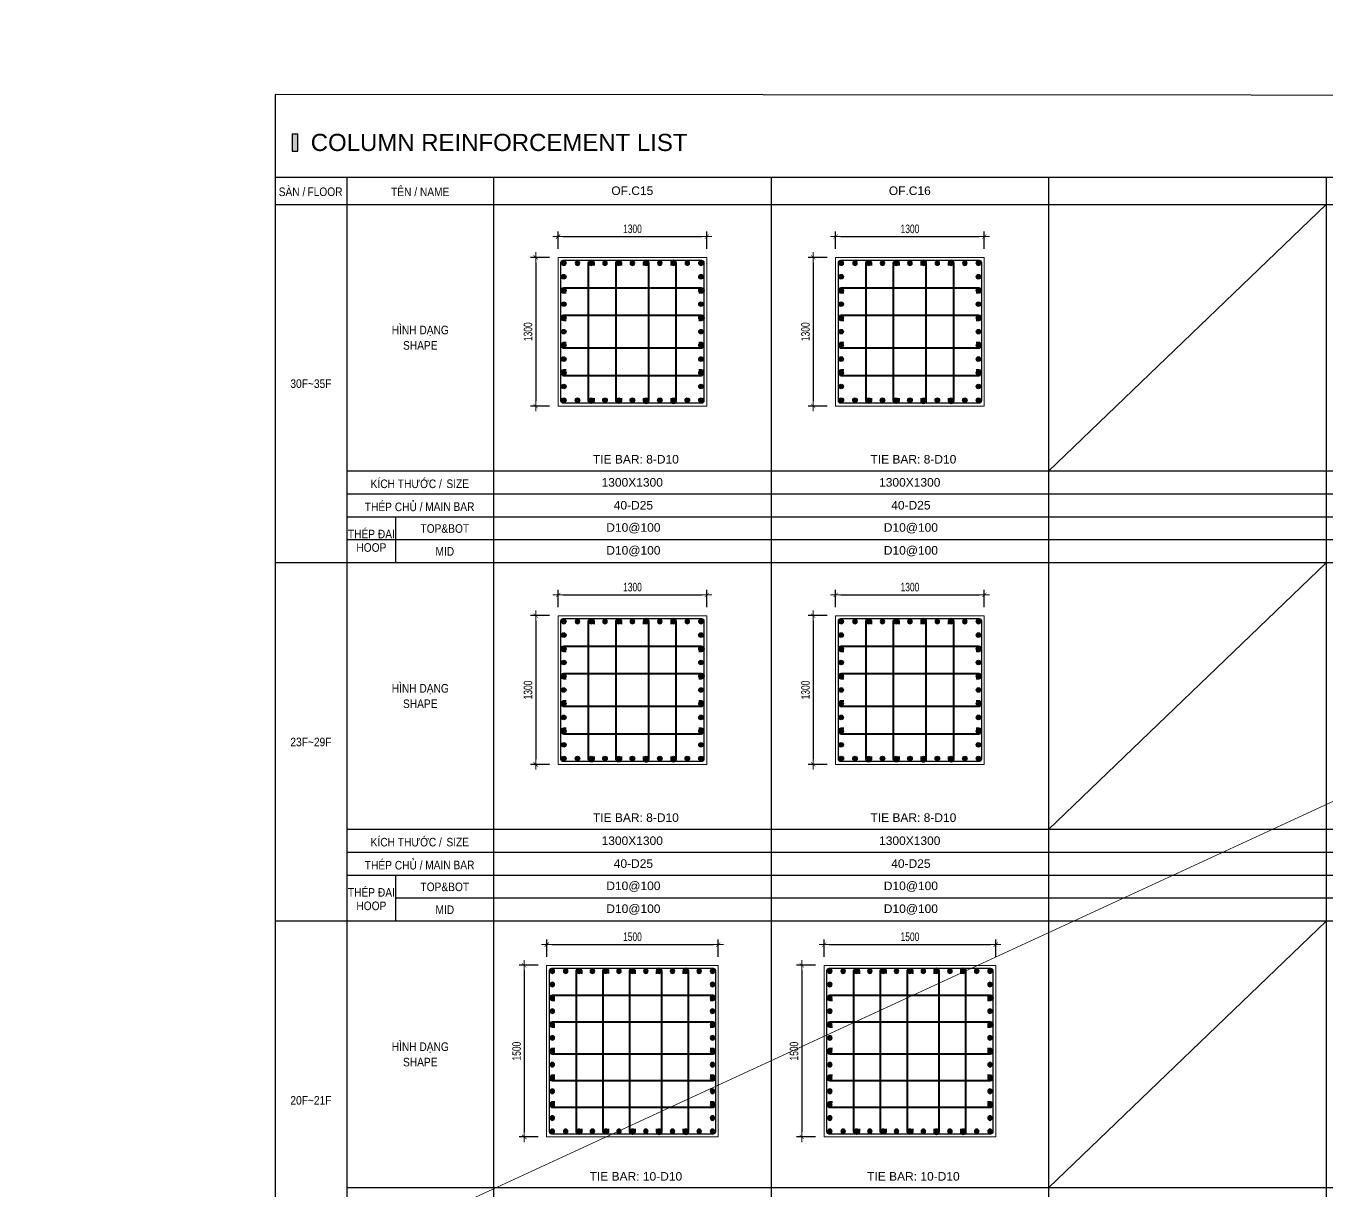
# Model space of a CAD drawing. Header units: millimetres. Extents: x 49323 to 406889, y -6102 to 181761.
# Drawn here: x 354837 to 366211, y 93340 to 103525 of the extents above; entities that cross this region are included whole.
import ezdxf
from ezdxf.enums import TextEntityAlignment as Align

# ---------------------------------------------------------------- set-up
doc = ezdxf.new("R2010")
doc.units = ezdxf.units.MM
doc.linetypes.add('CENTER2', pattern=[1.125, 0.75, -0.125, 0.125, -0.125])
doc.layers.get('Defpoints').update_dxf_attribs({"color": 151, "lineweight": 9})
for name, color, linetype in [('2', 2, 'Continuous'), ('A-ANNO-LEAD', 4, 'Continuous'), ('CEN', 1, 'CENTER2'), ('STL', 3, 'Continuous'), ('TIT1', 3, 'Continuous'), ('TXT', 3, 'Continuous')]:
    doc.layers.add(name, color=color, linetype=linetype)
for name, color, linetype, lineweight in [('NDC_S_CONTINUOUS', 3, 'Continuous', 20), ('NDC_S_DIM', 1, 'Continuous', 15), ('NDC_S_STIRRUP', 4, 'Continuous', 40), ('NDC_S_VN TEXT', 7, 'Continuous', 20)]:
    doc.layers.add(name, color=color, linetype=linetype, lineweight=lineweight)
doc.styles.add('ARIAL', font='arial.ttf', dxfattribs={"width": 0.8})
doc.styles.add('NDC_ARIAL', font='arial.ttf', dxfattribs={"width": 0.85})
doc.styles.add('NDC_DIM', font='', dxfattribs={"width": 0.75})
doc.styles.get('NDC_DIM').set_extended_font_data('Dotum')
doc.dimstyles.new('NDC_dim_30', dxfattribs={"dimscale": 30, "dimtxt": 2.5, "dimasz": 1.5, "dimexe": 1.5, "dimexo": 2.5, "dimgap": 1, "dimtad": 1, "dimdec": 0, "dimzin": 0, "dimdsep": 46, "dimtxsty": 'NDC_DIM', "dimblk": 'DIMMARK', "dimcen": 0.09, "dimdle": 1.2, "dimclrd": 1, "dimclre": 1, "dimclrt": 3, "dimadec": 0, "dimazin": 0, "dimtfac": 1, "dimtdec": 0, "dimtix": 1, "dimtofl": 0, "dimtmove": 0, "dimatfit": 3, "dimfxl": 8, "dimfxlon": 1, "dimtolj": 1, "dimtzin": 0, "dimarcsym": 0})

# ---------------------------------------------------------------- blocks, each defined once
blk = doc.blocks.new('DIMMARK')
at = {"layer": 'NDC_S_DIM', "color": 1}
blk.add_line((-1.5, 0), (1, 0), dxfattribs=at)
at = {"layer": 'NDC_S_DIM', "color": 2, "const_width": 0.1}
blk.add_lwpolyline([(-0.42, -0.42), (0.42, 0.42)], dxfattribs=at)
blk = doc.blocks.new('*D1598')
at = {"layer": 'Defpoints', "color": 0, "ltscale": 40, "transparency": 16777216}
for p in [(360889, 95494), (359389, 95313), (360889, 95313)]:
    blk.add_point(p, dxfattribs=at)
at = {"layer": 'NDC_S_DIM', "color": 1, "lineweight": -2, "ltscale": 40, "transparency": 16777216}
for p, q in [((359389, 95388), (359389, 95539)), ((359434, 95494), (360844, 95494)), ((360889, 95388), (360889, 95539))]:
    blk.add_line(p, q, dxfattribs=at)
at = {"layer": 'NDC_S_DIM', "color": 1, "lineweight": -2, "ltscale": 40, "transparency": 16777216, "xscale": 45, "yscale": 45, "zscale": 45, "rotation": 180}
blk.add_blockref('DIMMARK', (359389, 95494), dxfattribs=at)
at = {"layer": 'NDC_S_DIM', "color": 1, "lineweight": -2, "ltscale": 40, "transparency": 16777216, "xscale": 45, "yscale": 45, "zscale": 45}
blk.add_blockref('DIMMARK', (360889, 95494), dxfattribs=at)
at = {"layer": 'NDC_S_DIM', "color": 3, "ltscale": 40, "transparency": 16777216, "insert": (360139, 95562), "char_height": 75, "attachment_point": 5, "style": 'NDC_DIM'}
blk.add_mtext('\\A1;1500', dxfattribs=at)
blk = doc.blocks.new('*D1599')
at = {"layer": 'Defpoints', "color": 0, "ltscale": 40, "transparency": 16777216}
for p in [(359389, 95313), (359193, 93813), (359389, 93813)]:
    blk.add_point(p, dxfattribs=at)
at = {"layer": 'NDC_S_DIM', "color": 1, "lineweight": -2, "ltscale": 40, "transparency": 16777216}
for p, q in [((359314, 95313), (359148, 95313)), ((359193, 95268), (359193, 93858)), ((359314, 93813), (359148, 93813))]:
    blk.add_line(p, q, dxfattribs=at)
at = {"layer": 'NDC_S_DIM', "color": 1, "lineweight": -2, "ltscale": 40, "transparency": 16777216, "xscale": 45, "yscale": 45, "zscale": 45}
for p, rotation in [((359193, 95313), 90), ((359193, 93813), 270)]:
    blk.add_blockref('DIMMARK', p, dxfattribs=dict(at, rotation=rotation))
at = {"layer": 'NDC_S_DIM', "color": 3, "ltscale": 40, "transparency": 16777216, "insert": (359126, 94563), "char_height": 75, "attachment_point": 5, "rotation": 90, "style": 'NDC_DIM'}
blk.add_mtext('\\A1;1500', dxfattribs=at)
blk = doc.blocks.new('8')
at = {"layer": '2'}
blk.add_hatch(color=256, dxfattribs=at).paths.add_polyline_path([(20, 0, 0.386127), (2, 20), (-2, 20, 0.386127), (-20, 0, 1)])
blk.add_circle((0, 0), 20, dxfattribs=at)
blk = doc.blocks.new('5')
at = {"layer": 'CEN', "rotation": 180}
blk.add_blockref('8', (0, 0), dxfattribs=at)
blk = doc.blocks.new('*U1592')
at = {"layer": 'STL', "xscale": -1, "rotation": 270}
blk.add_blockref('5', (0, 0), dxfattribs=at)
blk = doc.blocks.new('*U1593')
at = {"layer": 'NDC_S_DIM', "color": 0, "linetype": 'ByBlock', "lineweight": -2, "transparency": 16777216}
for p in [(306244, 76814), (306360, 76814), (306477, 76814), (306594, 76814), (306711, 76814), (306827, 76814), (306944, 76814), (307061, 76814), (307177, 76814), (307294, 76814), (307411, 76814), (307528, 76814), (307644, 76814)]:
    blk.add_blockref('*U1592', p, dxfattribs=at)
blk = doc.blocks.new('*U1594')
at = {"layer": 'STL', "xscale": -1, "rotation": 270}
blk.add_blockref('5', (0, 0), dxfattribs=at)
blk = doc.blocks.new('*U1595')
at = {"layer": 'NDC_S_DIM', "color": 0, "linetype": 'ByBlock', "lineweight": -2, "transparency": 16777216}
for p in [(306244, 76814), (306360, 76814), (306477, 76814), (306594, 76814), (306711, 76814), (306827, 76814), (306944, 76814), (307061, 76814), (307177, 76814), (307294, 76814), (307411, 76814), (307528, 76814), (307644, 76814)]:
    blk.add_blockref('*U1594', p, dxfattribs=at)
blk = doc.blocks.new('*U1596')
at = {"layer": 'STL', "xscale": -1, "rotation": 270}
blk.add_blockref('5', (0, 0), dxfattribs=at)
blk = doc.blocks.new('*U1597')
at = {"layer": 'NDC_S_DIM', "color": 0, "linetype": 'ByBlock', "lineweight": -2, "transparency": 16777216}
for p in [(306244, 76814), (306360, 76814), (306477, 76814), (306594, 76814), (306711, 76814), (306827, 76814), (306944, 76814), (307061, 76814), (307177, 76814), (307294, 76814), (307411, 76814), (307528, 76814), (307644, 76814)]:
    blk.add_blockref('*U1596', p, dxfattribs=at)
blk = doc.blocks.new('*U1590')
at = {"layer": 'STL', "xscale": -1, "rotation": 270}
blk.add_blockref('5', (0, 0), dxfattribs=at)
blk = doc.blocks.new('*U1591')
at = {"layer": 'NDC_S_DIM', "color": 0, "linetype": 'ByBlock', "lineweight": -2, "transparency": 16777216}
for p in [(306244, 76814), (306360, 76814), (306477, 76814), (306594, 76814), (306711, 76814), (306827, 76814), (306944, 76814), (307061, 76814), (307177, 76814), (307294, 76814), (307411, 76814), (307528, 76814), (307644, 76814)]:
    blk.add_blockref('*U1590', p, dxfattribs=at)
blk = doc.blocks.new('*D1608')
at = {"layer": 'Defpoints', "color": 0, "ltscale": 40, "transparency": 16777216}
for p in [(360789, 98551), (359489, 98370), (360789, 98370)]:
    blk.add_point(p, dxfattribs=at)
at = {"layer": 'NDC_S_DIM', "color": 1, "lineweight": -2, "ltscale": 40, "transparency": 16777216}
for p, q in [((359489, 98445), (359489, 98596)), ((359534, 98551), (360744, 98551)), ((360789, 98445), (360789, 98596))]:
    blk.add_line(p, q, dxfattribs=at)
at = {"layer": 'NDC_S_DIM', "color": 1, "lineweight": -2, "ltscale": 40, "transparency": 16777216, "xscale": 45, "yscale": 45, "zscale": 45, "rotation": 180}
blk.add_blockref('DIMMARK', (359489, 98551), dxfattribs=at)
at = {"layer": 'NDC_S_DIM', "color": 1, "lineweight": -2, "ltscale": 40, "transparency": 16777216, "xscale": 45, "yscale": 45, "zscale": 45}
blk.add_blockref('DIMMARK', (360789, 98551), dxfattribs=at)
at = {"layer": 'NDC_S_DIM', "color": 3, "ltscale": 40, "transparency": 16777216, "insert": (360139, 98619), "char_height": 75, "attachment_point": 5, "style": 'NDC_DIM'}
blk.add_mtext('\\A1;1300', dxfattribs=at)
blk = doc.blocks.new('*D1609')
at = {"layer": 'Defpoints', "color": 0, "ltscale": 40, "transparency": 16777216}
for p in [(359489, 98370), (359293, 97070), (359489, 97070)]:
    blk.add_point(p, dxfattribs=at)
at = {"layer": 'NDC_S_DIM', "color": 1, "lineweight": -2, "ltscale": 40, "transparency": 16777216}
for p, q in [((359414, 98370), (359248, 98370)), ((359293, 98325), (359293, 97115)), ((359414, 97070), (359248, 97070))]:
    blk.add_line(p, q, dxfattribs=at)
at = {"layer": 'NDC_S_DIM', "color": 1, "lineweight": -2, "ltscale": 40, "transparency": 16777216, "xscale": 45, "yscale": 45, "zscale": 45}
for p, rotation in [((359293, 98370), 90), ((359293, 97070), 270)]:
    blk.add_blockref('DIMMARK', p, dxfattribs=dict(at, rotation=rotation))
at = {"layer": 'NDC_S_DIM', "color": 3, "ltscale": 40, "transparency": 16777216, "insert": (359226, 97720), "char_height": 75, "attachment_point": 5, "rotation": 90, "style": 'NDC_DIM'}
blk.add_mtext('\\A1;1300', dxfattribs=at)
blk = doc.blocks.new('*U1600')
at = {"layer": 'STL', "xscale": -1, "rotation": 270}
blk.add_blockref('5', (0, 0), dxfattribs=at)
blk = doc.blocks.new('*U1601')
at = {"layer": 'NDC_S_DIM', "color": 0, "linetype": 'ByBlock', "lineweight": -2, "transparency": 16777216}
for p in [(308920, 95186), (309040, 95186), (309160, 95186), (309280, 95186), (309400, 95186), (309520, 95186), (309640, 95186), (309760, 95186), (309880, 95186), (310000, 95186), (310120, 95186)]:
    blk.add_blockref('*U1600', p, dxfattribs=at)
blk = doc.blocks.new('*U1602')
at = {"layer": 'STL', "xscale": -1, "rotation": 270}
blk.add_blockref('5', (0, 0), dxfattribs=at)
blk = doc.blocks.new('*U1603')
at = {"layer": 'NDC_S_DIM', "color": 0, "linetype": 'ByBlock', "lineweight": -2, "transparency": 16777216}
for p in [(308920, 95186), (309040, 95186), (309160, 95186), (309280, 95186), (309400, 95186), (309520, 95186), (309640, 95186), (309760, 95186), (309880, 95186), (310000, 95186), (310120, 95186)]:
    blk.add_blockref('*U1602', p, dxfattribs=at)
blk = doc.blocks.new('*U1604')
at = {"layer": 'STL', "xscale": -1, "rotation": 270}
blk.add_blockref('5', (0, 0), dxfattribs=at)
blk = doc.blocks.new('*U1605')
at = {"layer": 'NDC_S_DIM', "color": 0, "linetype": 'ByBlock', "lineweight": -2, "transparency": 16777216}
for p in [(308920, 95186), (309040, 95186), (309160, 95186), (309280, 95186), (309400, 95186), (309520, 95186), (309640, 95186), (309760, 95186), (309880, 95186), (310000, 95186), (310120, 95186)]:
    blk.add_blockref('*U1604', p, dxfattribs=at)
blk = doc.blocks.new('*U1606')
at = {"layer": 'STL', "xscale": -1, "rotation": 270}
blk.add_blockref('5', (0, 0), dxfattribs=at)
blk = doc.blocks.new('*U1607')
at = {"layer": 'NDC_S_DIM', "color": 0, "linetype": 'ByBlock', "lineweight": -2, "transparency": 16777216}
for p in [(308920, 95186), (309040, 95186), (309160, 95186), (309280, 95186), (309400, 95186), (309520, 95186), (309640, 95186), (309760, 95186), (309880, 95186), (310000, 95186), (310120, 95186)]:
    blk.add_blockref('*U1606', p, dxfattribs=at)
blk = doc.blocks.new('*D1618')
at = {"layer": 'Defpoints', "color": 0, "ltscale": 40, "transparency": 16777216}
for p in [(360789, 101684), (359489, 101502), (360789, 101502)]:
    blk.add_point(p, dxfattribs=at)
at = {"layer": 'NDC_S_DIM', "color": 1, "lineweight": -2, "ltscale": 40, "transparency": 16777216}
for p, q in [((359489, 101577), (359489, 101729)), ((360789, 101577), (360789, 101729)), ((359534, 101684), (360744, 101684))]:
    blk.add_line(p, q, dxfattribs=at)
at = {"layer": 'NDC_S_DIM', "color": 1, "lineweight": -2, "ltscale": 40, "transparency": 16777216, "xscale": 45, "yscale": 45, "zscale": 45, "rotation": 180}
blk.add_blockref('DIMMARK', (359489, 101684), dxfattribs=at)
at = {"layer": 'NDC_S_DIM', "color": 1, "lineweight": -2, "ltscale": 40, "transparency": 16777216, "xscale": 45, "yscale": 45, "zscale": 45}
blk.add_blockref('DIMMARK', (360789, 101684), dxfattribs=at)
at = {"layer": 'NDC_S_DIM', "color": 3, "ltscale": 40, "transparency": 16777216, "insert": (360139, 101751), "char_height": 75, "attachment_point": 5, "style": 'NDC_DIM'}
blk.add_mtext('\\A1;1300', dxfattribs=at)
blk = doc.blocks.new('*D1619')
at = {"layer": 'Defpoints', "color": 0, "ltscale": 40, "transparency": 16777216}
for p in [(359489, 101502), (359293, 100202), (359489, 100202)]:
    blk.add_point(p, dxfattribs=at)
at = {"layer": 'NDC_S_DIM', "color": 1, "lineweight": -2, "ltscale": 40, "transparency": 16777216}
for p, q in [((359414, 101502), (359248, 101502)), ((359293, 101457), (359293, 100247)), ((359414, 100202), (359248, 100202))]:
    blk.add_line(p, q, dxfattribs=at)
at = {"layer": 'NDC_S_DIM', "color": 1, "lineweight": -2, "ltscale": 40, "transparency": 16777216, "xscale": 45, "yscale": 45, "zscale": 45}
for p, rotation in [((359293, 101502), 90), ((359293, 100202), 270)]:
    blk.add_blockref('DIMMARK', p, dxfattribs=dict(at, rotation=rotation))
at = {"layer": 'NDC_S_DIM', "color": 3, "ltscale": 40, "transparency": 16777216, "insert": (359226, 100852), "char_height": 75, "attachment_point": 5, "rotation": 90, "style": 'NDC_DIM'}
blk.add_mtext('\\A1;1300', dxfattribs=at)
blk = doc.blocks.new('*U1614')
at = {"layer": 'STL', "xscale": -1, "rotation": 270}
blk.add_blockref('5', (0, 0), dxfattribs=at)
blk = doc.blocks.new('*U1615')
at = {"layer": 'NDC_S_DIM', "color": 0, "linetype": 'ByBlock', "lineweight": -2, "transparency": 16777216}
for p in [(308920, 95186), (309040, 95186), (309160, 95186), (309280, 95186), (309400, 95186), (309520, 95186), (309640, 95186), (309760, 95186), (309880, 95186), (310000, 95186), (310120, 95186)]:
    blk.add_blockref('*U1614', p, dxfattribs=at)
blk = doc.blocks.new('*U1616')
at = {"layer": 'STL', "xscale": -1, "rotation": 270}
blk.add_blockref('5', (0, 0), dxfattribs=at)
blk = doc.blocks.new('*U1617')
at = {"layer": 'NDC_S_DIM', "color": 0, "linetype": 'ByBlock', "lineweight": -2, "transparency": 16777216}
for p in [(308920, 95186), (309040, 95186), (309160, 95186), (309280, 95186), (309400, 95186), (309520, 95186), (309640, 95186), (309760, 95186), (309880, 95186), (310000, 95186), (310120, 95186)]:
    blk.add_blockref('*U1616', p, dxfattribs=at)
blk = doc.blocks.new('*U1610')
at = {"layer": 'STL', "xscale": -1, "rotation": 270}
blk.add_blockref('5', (0, 0), dxfattribs=at)
blk = doc.blocks.new('*U1611')
at = {"layer": 'NDC_S_DIM', "color": 0, "linetype": 'ByBlock', "lineweight": -2, "transparency": 16777216}
for p in [(308920, 95186), (309040, 95186), (309160, 95186), (309280, 95186), (309400, 95186), (309520, 95186), (309640, 95186), (309760, 95186), (309880, 95186), (310000, 95186), (310120, 95186)]:
    blk.add_blockref('*U1610', p, dxfattribs=at)
blk = doc.blocks.new('*U1612')
at = {"layer": 'STL', "xscale": -1, "rotation": 270}
blk.add_blockref('5', (0, 0), dxfattribs=at)
blk = doc.blocks.new('*U1613')
at = {"layer": 'NDC_S_DIM', "color": 0, "linetype": 'ByBlock', "lineweight": -2, "transparency": 16777216}
for p in [(308920, 95186), (309040, 95186), (309160, 95186), (309280, 95186), (309400, 95186), (309520, 95186), (309640, 95186), (309760, 95186), (309880, 95186), (310000, 95186), (310120, 95186)]:
    blk.add_blockref('*U1612', p, dxfattribs=at)
blk = doc.blocks.new('*D1660')
at = {"layer": 'Defpoints', "color": 0, "ltscale": 40, "transparency": 16777216}
for p in [(363315, 95494), (361815, 95313), (363315, 95313)]:
    blk.add_point(p, dxfattribs=at)
at = {"layer": 'NDC_S_DIM', "color": 1, "lineweight": -2, "ltscale": 40, "transparency": 16777216}
for p, q in [((361815, 95388), (361815, 95539)), ((361860, 95494), (363270, 95494)), ((363315, 95388), (363315, 95539))]:
    blk.add_line(p, q, dxfattribs=at)
at = {"layer": 'NDC_S_DIM', "color": 1, "lineweight": -2, "ltscale": 40, "transparency": 16777216, "xscale": 45, "yscale": 45, "zscale": 45, "rotation": 180}
blk.add_blockref('DIMMARK', (361815, 95494), dxfattribs=at)
at = {"layer": 'NDC_S_DIM', "color": 1, "lineweight": -2, "ltscale": 40, "transparency": 16777216, "xscale": 45, "yscale": 45, "zscale": 45}
blk.add_blockref('DIMMARK', (363315, 95494), dxfattribs=at)
at = {"layer": 'NDC_S_DIM', "color": 3, "ltscale": 40, "transparency": 16777216, "insert": (362565, 95562), "char_height": 75, "attachment_point": 5, "style": 'NDC_DIM'}
blk.add_mtext('\\A1;1500', dxfattribs=at)
blk = doc.blocks.new('*D1661')
at = {"layer": 'Defpoints', "color": 0, "ltscale": 40, "transparency": 16777216}
for p in [(361815, 95313), (361619, 93813), (361815, 93813)]:
    blk.add_point(p, dxfattribs=at)
at = {"layer": 'NDC_S_DIM', "color": 1, "lineweight": -2, "ltscale": 40, "transparency": 16777216}
for p, q in [((361740, 95313), (361574, 95313)), ((361619, 95268), (361619, 93858)), ((361740, 93813), (361574, 93813))]:
    blk.add_line(p, q, dxfattribs=at)
at = {"layer": 'NDC_S_DIM', "color": 1, "lineweight": -2, "ltscale": 40, "transparency": 16777216, "xscale": 45, "yscale": 45, "zscale": 45}
for p, rotation in [((361619, 95313), 90), ((361619, 93813), 270)]:
    blk.add_blockref('DIMMARK', p, dxfattribs=dict(at, rotation=rotation))
at = {"layer": 'NDC_S_DIM', "color": 3, "ltscale": 40, "transparency": 16777216, "insert": (361552, 94563), "char_height": 75, "attachment_point": 5, "rotation": 90, "style": 'NDC_DIM'}
blk.add_mtext('\\A1;1500', dxfattribs=at)
blk = doc.blocks.new('*U1640')
at = {"layer": 'STL', "xscale": -1, "rotation": 270}
blk.add_blockref('5', (0, 0), dxfattribs=at)
blk = doc.blocks.new('*U1641')
at = {"layer": 'NDC_S_DIM', "color": 0, "linetype": 'ByBlock', "lineweight": -2, "transparency": 16777216}
for p in [(306244, 76814), (306360, 76814), (306477, 76814), (306594, 76814), (306711, 76814), (306827, 76814), (306944, 76814), (307061, 76814), (307177, 76814), (307294, 76814), (307411, 76814), (307528, 76814), (307644, 76814)]:
    blk.add_blockref('*U1640', p, dxfattribs=at)
blk = doc.blocks.new('*U1642')
at = {"layer": 'STL', "xscale": -1, "rotation": 270}
blk.add_blockref('5', (0, 0), dxfattribs=at)
blk = doc.blocks.new('*U1643')
at = {"layer": 'NDC_S_DIM', "color": 0, "linetype": 'ByBlock', "lineweight": -2, "transparency": 16777216}
for p in [(306244, 76814), (306360, 76814), (306477, 76814), (306594, 76814), (306711, 76814), (306827, 76814), (306944, 76814), (307061, 76814), (307177, 76814), (307294, 76814), (307411, 76814), (307528, 76814), (307644, 76814)]:
    blk.add_blockref('*U1642', p, dxfattribs=at)
blk = doc.blocks.new('*U1644')
at = {"layer": 'STL', "xscale": -1, "rotation": 270}
blk.add_blockref('5', (0, 0), dxfattribs=at)
blk = doc.blocks.new('*U1645')
at = {"layer": 'NDC_S_DIM', "color": 0, "linetype": 'ByBlock', "lineweight": -2, "transparency": 16777216}
for p in [(306244, 76814), (306360, 76814), (306477, 76814), (306594, 76814), (306711, 76814), (306827, 76814), (306944, 76814), (307061, 76814), (307177, 76814), (307294, 76814), (307411, 76814), (307528, 76814), (307644, 76814)]:
    blk.add_blockref('*U1644', p, dxfattribs=at)
blk = doc.blocks.new('*U1638')
at = {"layer": 'STL', "xscale": -1, "rotation": 270}
blk.add_blockref('5', (0, 0), dxfattribs=at)
blk = doc.blocks.new('*U1639')
at = {"layer": 'NDC_S_DIM', "color": 0, "linetype": 'ByBlock', "lineweight": -2, "transparency": 16777216}
for p in [(306244, 76814), (306360, 76814), (306477, 76814), (306594, 76814), (306711, 76814), (306827, 76814), (306944, 76814), (307061, 76814), (307177, 76814), (307294, 76814), (307411, 76814), (307528, 76814), (307644, 76814)]:
    blk.add_blockref('*U1638', p, dxfattribs=at)
blk = doc.blocks.new('*D1664')
at = {"layer": 'Defpoints', "color": 0, "ltscale": 40, "transparency": 16777216}
for p in [(363215, 98551), (361915, 98370), (363215, 98370)]:
    blk.add_point(p, dxfattribs=at)
at = {"layer": 'NDC_S_DIM', "color": 1, "lineweight": -2, "ltscale": 40, "transparency": 16777216}
for p, q in [((361915, 98445), (361915, 98596)), ((361960, 98551), (363170, 98551)), ((363215, 98445), (363215, 98596))]:
    blk.add_line(p, q, dxfattribs=at)
at = {"layer": 'NDC_S_DIM', "color": 1, "lineweight": -2, "ltscale": 40, "transparency": 16777216, "xscale": 45, "yscale": 45, "zscale": 45, "rotation": 180}
blk.add_blockref('DIMMARK', (361915, 98551), dxfattribs=at)
at = {"layer": 'NDC_S_DIM', "color": 1, "lineweight": -2, "ltscale": 40, "transparency": 16777216, "xscale": 45, "yscale": 45, "zscale": 45}
blk.add_blockref('DIMMARK', (363215, 98551), dxfattribs=at)
at = {"layer": 'NDC_S_DIM', "color": 3, "ltscale": 40, "transparency": 16777216, "insert": (362565, 98619), "char_height": 75, "attachment_point": 5, "style": 'NDC_DIM'}
blk.add_mtext('\\A1;1300', dxfattribs=at)
blk = doc.blocks.new('*D1665')
at = {"layer": 'Defpoints', "color": 0, "ltscale": 40, "transparency": 16777216}
for p in [(361915, 98370), (361719, 97070), (361915, 97070)]:
    blk.add_point(p, dxfattribs=at)
at = {"layer": 'NDC_S_DIM', "color": 1, "lineweight": -2, "ltscale": 40, "transparency": 16777216}
for p, q in [((361840, 98370), (361674, 98370)), ((361719, 98325), (361719, 97115)), ((361840, 97070), (361674, 97070))]:
    blk.add_line(p, q, dxfattribs=at)
at = {"layer": 'NDC_S_DIM', "color": 1, "lineweight": -2, "ltscale": 40, "transparency": 16777216, "xscale": 45, "yscale": 45, "zscale": 45}
for p, rotation in [((361719, 98370), 90), ((361719, 97070), 270)]:
    blk.add_blockref('DIMMARK', p, dxfattribs=dict(at, rotation=rotation))
at = {"layer": 'NDC_S_DIM', "color": 3, "ltscale": 40, "transparency": 16777216, "insert": (361652, 97720), "char_height": 75, "attachment_point": 5, "rotation": 90, "style": 'NDC_DIM'}
blk.add_mtext('\\A1;1300', dxfattribs=at)
blk = doc.blocks.new('*U1634')
at = {"layer": 'STL', "xscale": -1, "rotation": 270}
blk.add_blockref('5', (0, 0), dxfattribs=at)
blk = doc.blocks.new('*U1635')
at = {"layer": 'NDC_S_DIM', "color": 0, "linetype": 'ByBlock', "lineweight": -2, "transparency": 16777216}
for p in [(308920, 95186), (309040, 95186), (309160, 95186), (309280, 95186), (309400, 95186), (309520, 95186), (309640, 95186), (309760, 95186), (309880, 95186), (310000, 95186), (310120, 95186)]:
    blk.add_blockref('*U1634', p, dxfattribs=at)
blk = doc.blocks.new('*U1636')
at = {"layer": 'STL', "xscale": -1, "rotation": 270}
blk.add_blockref('5', (0, 0), dxfattribs=at)
blk = doc.blocks.new('*U1637')
at = {"layer": 'NDC_S_DIM', "color": 0, "linetype": 'ByBlock', "lineweight": -2, "transparency": 16777216}
for p in [(308920, 95186), (309040, 95186), (309160, 95186), (309280, 95186), (309400, 95186), (309520, 95186), (309640, 95186), (309760, 95186), (309880, 95186), (310000, 95186), (310120, 95186)]:
    blk.add_blockref('*U1636', p, dxfattribs=at)
blk = doc.blocks.new('*U1622')
at = {"layer": 'STL', "xscale": -1, "rotation": 270}
blk.add_blockref('5', (0, 0), dxfattribs=at)
blk = doc.blocks.new('*U1623')
at = {"layer": 'NDC_S_DIM', "color": 0, "linetype": 'ByBlock', "lineweight": -2, "transparency": 16777216}
for p in [(308920, 95186), (309040, 95186), (309160, 95186), (309280, 95186), (309400, 95186), (309520, 95186), (309640, 95186), (309760, 95186), (309880, 95186), (310000, 95186), (310120, 95186)]:
    blk.add_blockref('*U1622', p, dxfattribs=at)
blk = doc.blocks.new('*U1624')
at = {"layer": 'STL', "xscale": -1, "rotation": 270}
blk.add_blockref('5', (0, 0), dxfattribs=at)
blk = doc.blocks.new('*U1625')
at = {"layer": 'NDC_S_DIM', "color": 0, "linetype": 'ByBlock', "lineweight": -2, "transparency": 16777216}
for p in [(308920, 95186), (309040, 95186), (309160, 95186), (309280, 95186), (309400, 95186), (309520, 95186), (309640, 95186), (309760, 95186), (309880, 95186), (310000, 95186), (310120, 95186)]:
    blk.add_blockref('*U1624', p, dxfattribs=at)
blk = doc.blocks.new('*D1662')
at = {"layer": 'Defpoints', "color": 0, "ltscale": 40, "transparency": 16777216}
for p in [(363215, 101684), (361915, 101502), (363215, 101502)]:
    blk.add_point(p, dxfattribs=at)
at = {"layer": 'NDC_S_DIM', "color": 1, "lineweight": -2, "ltscale": 40, "transparency": 16777216}
for p, q in [((361915, 101577), (361915, 101729)), ((363215, 101577), (363215, 101729)), ((361960, 101684), (363170, 101684))]:
    blk.add_line(p, q, dxfattribs=at)
at = {"layer": 'NDC_S_DIM', "color": 1, "lineweight": -2, "ltscale": 40, "transparency": 16777216, "xscale": 45, "yscale": 45, "zscale": 45, "rotation": 180}
blk.add_blockref('DIMMARK', (361915, 101684), dxfattribs=at)
at = {"layer": 'NDC_S_DIM', "color": 1, "lineweight": -2, "ltscale": 40, "transparency": 16777216, "xscale": 45, "yscale": 45, "zscale": 45}
blk.add_blockref('DIMMARK', (363215, 101684), dxfattribs=at)
at = {"layer": 'NDC_S_DIM', "color": 3, "ltscale": 40, "transparency": 16777216, "insert": (362565, 101751), "char_height": 75, "attachment_point": 5, "style": 'NDC_DIM'}
blk.add_mtext('\\A1;1300', dxfattribs=at)
blk = doc.blocks.new('*D1663')
at = {"layer": 'Defpoints', "color": 0, "ltscale": 40, "transparency": 16777216}
for p in [(361915, 101502), (361719, 100202), (361915, 100202)]:
    blk.add_point(p, dxfattribs=at)
at = {"layer": 'NDC_S_DIM', "color": 1, "lineweight": -2, "ltscale": 40, "transparency": 16777216}
for p, q in [((361840, 101502), (361674, 101502)), ((361719, 101457), (361719, 100247)), ((361840, 100202), (361674, 100202))]:
    blk.add_line(p, q, dxfattribs=at)
at = {"layer": 'NDC_S_DIM', "color": 1, "lineweight": -2, "ltscale": 40, "transparency": 16777216, "xscale": 45, "yscale": 45, "zscale": 45}
for p, rotation in [((361719, 101502), 90), ((361719, 100202), 270)]:
    blk.add_blockref('DIMMARK', p, dxfattribs=dict(at, rotation=rotation))
at = {"layer": 'NDC_S_DIM', "color": 3, "ltscale": 40, "transparency": 16777216, "insert": (361652, 100852), "char_height": 75, "attachment_point": 5, "rotation": 90, "style": 'NDC_DIM'}
blk.add_mtext('\\A1;1300', dxfattribs=at)
blk = doc.blocks.new('*U1630')
at = {"layer": 'STL', "xscale": -1, "rotation": 270}
blk.add_blockref('5', (0, 0), dxfattribs=at)
blk = doc.blocks.new('*U1631')
at = {"layer": 'NDC_S_DIM', "color": 0, "linetype": 'ByBlock', "lineweight": -2, "transparency": 16777216}
for p in [(308920, 95186), (309040, 95186), (309160, 95186), (309280, 95186), (309400, 95186), (309520, 95186), (309640, 95186), (309760, 95186), (309880, 95186), (310000, 95186), (310120, 95186)]:
    blk.add_blockref('*U1630', p, dxfattribs=at)
blk = doc.blocks.new('*U1632')
at = {"layer": 'STL', "xscale": -1, "rotation": 270}
blk.add_blockref('5', (0, 0), dxfattribs=at)
blk = doc.blocks.new('*U1633')
at = {"layer": 'NDC_S_DIM', "color": 0, "linetype": 'ByBlock', "lineweight": -2, "transparency": 16777216}
for p in [(308920, 95186), (309040, 95186), (309160, 95186), (309280, 95186), (309400, 95186), (309520, 95186), (309640, 95186), (309760, 95186), (309880, 95186), (310000, 95186), (310120, 95186)]:
    blk.add_blockref('*U1632', p, dxfattribs=at)
blk = doc.blocks.new('*U1626')
at = {"layer": 'STL', "xscale": -1, "rotation": 270}
blk.add_blockref('5', (0, 0), dxfattribs=at)
blk = doc.blocks.new('*U1627')
at = {"layer": 'NDC_S_DIM', "color": 0, "linetype": 'ByBlock', "lineweight": -2, "transparency": 16777216}
for p in [(308920, 95186), (309040, 95186), (309160, 95186), (309280, 95186), (309400, 95186), (309520, 95186), (309640, 95186), (309760, 95186), (309880, 95186), (310000, 95186), (310120, 95186)]:
    blk.add_blockref('*U1626', p, dxfattribs=at)
blk = doc.blocks.new('*U1628')
at = {"layer": 'STL', "xscale": -1, "rotation": 270}
blk.add_blockref('5', (0, 0), dxfattribs=at)
blk = doc.blocks.new('*U1629')
at = {"layer": 'NDC_S_DIM', "color": 0, "linetype": 'ByBlock', "lineweight": -2, "transparency": 16777216}
for p in [(308920, 95186), (309040, 95186), (309160, 95186), (309280, 95186), (309400, 95186), (309520, 95186), (309640, 95186), (309760, 95186), (309880, 95186), (310000, 95186), (310120, 95186)]:
    blk.add_blockref('*U1628', p, dxfattribs=at)

msp = doc.modelspace()

# ---------------------------------------------------------------- hatches: boundary and pattern name
at = {"layer": 'TXT'}
msp.add_hatch(color=7, dxfattribs=at).paths.add_polyline_path([(357213.7, 102429.5), (357213.7, 102579.5), (357163.7, 102579.5), (357163.7, 102429.5)])

# ---------------------------------------------------------------- linework, layer by layer
at = {"layer": 'A-ANNO-LEAD'}
msp.add_lwpolyline([(357013.7, 86304.5), (378348.7, 86291.4), (378348.7, 102911.4), (357013.7, 102924.5)], close=True, dxfattribs=at)
at = {"layer": 'Defpoints', "ltscale": 40}
msp.add_line((302635, 67394), (380959.6, 103524.5), dxfattribs=at)
at = {"layer": 'NDC_S_CONTINUOUS', "ltscale": 70}
for points in [[(360788.6, 101502.3), (360788.6, 100202.3), (359488.6, 100202.3), (359488.6, 101502.3), (360788.6, 101502.3)], [(363214.7, 101502.3), (363214.7, 100202.3), (361914.7, 100202.3), (361914.7, 101502.3), (363214.7, 101502.3)], [(360788.6, 98369.6), (360788.6, 97069.6), (359488.6, 97069.6), (359488.6, 98369.6), (360788.6, 98369.6)], [(363214.7, 98369.6), (363214.7, 97069.6), (361914.7, 97069.6), (361914.7, 98369.6), (363214.7, 98369.6)], [(360888.6, 95312.6), (360888.6, 93812.6), (359388.6, 93812.6), (359388.6, 95312.6), (360888.6, 95312.6)], [(363314.7, 95312.6), (363314.7, 93812.6), (361814.7, 93812.6), (361814.7, 95312.6), (363314.7, 95312.6)]]:
    msp.add_lwpolyline(points, dxfattribs=at)
at = {"layer": 'NDC_S_STIRRUP', "lineweight": -2, "ltscale": 1000}
for points in [[(360763.6, 101457.3), (360763.6, 100247.3, -0.4142136), (360743.6, 100227.3), (359533.6, 100227.3, -0.4142136), (359513.6, 100247.3), (359513.6, 101457.3, -0.4142136), (359533.6, 101477.3), (360743.6, 101477.3, -0.4142136)], [(363189.7, 101457.3), (363189.7, 100247.3, -0.4142136), (363169.7, 100227.3), (361959.7, 100227.3, -0.4142136), (361939.7, 100247.3), (361939.7, 101457.3, -0.4142136), (361959.7, 101477.3), (363169.7, 101477.3, -0.4142136)], [(360763.6, 98324.6), (360763.6, 97114.6, -0.4142136), (360743.6, 97094.6), (359533.6, 97094.6, -0.4142136), (359513.6, 97114.6), (359513.6, 98324.6, -0.4142136), (359533.6, 98344.6), (360743.6, 98344.6, -0.4142136)], [(363189.7, 98324.6), (363189.7, 97114.6, -0.4142136), (363169.7, 97094.6), (361959.7, 97094.6, -0.4142136), (361939.7, 97114.6), (361939.7, 98324.6, -0.4142136), (361959.7, 98344.6), (363169.7, 98344.6, -0.4142136)], [(360863.6, 95267.6), (360863.6, 93857.6, -0.4142136), (360843.6, 93837.6), (359433.6, 93837.6, -0.4142136), (359413.6, 93857.6), (359413.6, 95267.6, -0.4142136), (359433.6, 95287.6), (360843.6, 95287.6, -0.4142136)], [(363289.7, 95267.6), (363289.7, 93857.6, -0.4142136), (363269.7, 93837.6), (361859.7, 93837.6, -0.4142136), (361839.7, 93857.6), (361839.7, 95267.6, -0.4142136), (361859.7, 95287.6), (363269.7, 95287.6, -0.4142136)]]:
    msp.add_lwpolyline(points, format="xyb", close=True, dxfattribs=at)
at = {"layer": 'NDC_S_STIRRUP'}
for points in [[(359801, 100271.9), (359801, 100249.8, -1), (359755.9, 100249.8), (359755.9, 101451.8, -1), (359801, 101451.8), (359801, 101429.6)], [(360041.1, 100271.9), (360041.1, 100249.8, -1), (359996, 100249.8), (359996, 101451.8, -1), (360041.1, 101451.8), (360041.1, 101429.6)], [(360236.1, 100271.9), (360236.1, 100249.8, 1), (360281.2, 100249.8), (360281.2, 101451.8, 1), (360236.1, 101451.8), (360236.1, 101429.6)], [(360476.2, 100271.9), (360476.2, 100249.8, 1), (360521.2, 100249.8), (360521.2, 101451.8, 1), (360476.2, 101451.8), (360476.2, 101429.6)], [(362227.1, 100271.9), (362227.1, 100249.8, -1), (362182, 100249.8), (362182, 101451.8, -1), (362227.1, 101451.8), (362227.1, 101429.6)], [(362467.2, 100271.9), (362467.2, 100249.8, -1), (362422.1, 100249.8), (362422.1, 101451.8, -1), (362467.2, 101451.8), (362467.2, 101429.6)], [(362662.2, 100271.9), (362662.2, 100249.8, 1), (362707.3, 100249.8), (362707.3, 101451.8, 1), (362662.2, 101451.8), (362662.2, 101429.6)], [(362902.3, 100271.9), (362902.3, 100249.8, 1), (362947.3, 100249.8), (362947.3, 101451.8, 1), (362902.3, 101451.8), (362902.3, 101429.6)], [(359560.5, 101190.6), (359538.4, 101190.6, -1), (359538.4, 101235.7), (360740.4, 101235.7, -1), (360740.4, 101190.6), (360718.3, 101190.6)], [(361986.6, 101190.6), (361964.5, 101190.6, -1), (361964.5, 101235.7), (363166.5, 101235.7, -1), (363166.5, 101190.6), (363144.4, 101190.6)], [(359560.5, 100950.5), (359538.4, 100950.5, -1), (359538.4, 100995.6), (360740.4, 100995.6, -1), (360740.4, 100950.5), (360718.3, 100950.5)], [(361986.6, 100950.5), (361964.5, 100950.5, -1), (361964.5, 100995.6), (363166.5, 100995.6, -1), (363166.5, 100950.5), (363144.4, 100950.5)], [(359560.5, 100755.5), (359538.4, 100755.5, 1), (359538.4, 100710.5), (360740.4, 100710.5, 1), (360740.4, 100755.5), (360718.3, 100755.5)], [(361986.6, 100755.5), (361964.5, 100755.5, 1), (361964.5, 100710.5), (363166.5, 100710.5, 1), (363166.5, 100755.5), (363144.4, 100755.5)], [(359560.5, 100515.4), (359538.4, 100515.4, 1), (359538.4, 100470.4), (360740.4, 100470.4, 1), (360740.4, 100515.4), (360718.3, 100515.4)], [(361986.6, 100515.4), (361964.5, 100515.4, 1), (361964.5, 100470.4), (363166.5, 100470.4, 1), (363166.5, 100515.4), (363144.4, 100515.4)], [(359801, 97139.2), (359801, 97117.1, -1), (359755.9, 97117.1), (359755.9, 98319.1, -1), (359801, 98319.1), (359801, 98296.9)], [(360041.1, 97139.2), (360041.1, 97117.1, -1), (359996, 97117.1), (359996, 98319.1, -1), (360041.1, 98319.1), (360041.1, 98296.9)], [(360236.1, 97139.2), (360236.1, 97117.1, 1), (360281.2, 97117.1), (360281.2, 98319.1, 1), (360236.1, 98319.1), (360236.1, 98296.9)], [(360476.2, 97139.2), (360476.2, 97117.1, 1), (360521.2, 97117.1), (360521.2, 98319.1, 1), (360476.2, 98319.1), (360476.2, 98296.9)], [(362227.1, 97139.2), (362227.1, 97117.1, -1), (362182, 97117.1), (362182, 98319.1, -1), (362227.1, 98319.1), (362227.1, 98296.9)], [(362467.2, 97139.2), (362467.2, 97117.1, -1), (362422.1, 97117.1), (362422.1, 98319.1, -1), (362467.2, 98319.1), (362467.2, 98296.9)], [(362662.2, 97139.2), (362662.2, 97117.1, 1), (362707.3, 97117.1), (362707.3, 98319.1, 1), (362662.2, 98319.1), (362662.2, 98296.9)], [(362902.3, 97139.2), (362902.3, 97117.1, 1), (362947.3, 97117.1), (362947.3, 98319.1, 1), (362902.3, 98319.1), (362902.3, 98296.9)], [(359560.5, 98057.9), (359538.4, 98057.9, -1), (359538.4, 98103), (360740.4, 98103, -1), (360740.4, 98057.9), (360718.3, 98057.9)], [(361986.6, 98057.9), (361964.5, 98057.9, -1), (361964.5, 98103), (363166.5, 98103, -1), (363166.5, 98057.9), (363144.4, 98057.9)], [(359560.5, 97817.8), (359538.4, 97817.8, -1), (359538.4, 97862.9), (360740.4, 97862.9, -1), (360740.4, 97817.8), (360718.3, 97817.8)], [(361986.6, 97817.8), (361964.5, 97817.8, -1), (361964.5, 97862.9), (363166.5, 97862.9, -1), (363166.5, 97817.8), (363144.4, 97817.8)], [(359560.5, 97622.8), (359538.4, 97622.8, 1), (359538.4, 97577.8), (360740.4, 97577.8, 1), (360740.4, 97622.8), (360718.3, 97622.8)], [(361986.6, 97622.8), (361964.5, 97622.8, 1), (361964.5, 97577.8), (363166.5, 97577.8, 1), (363166.5, 97622.8), (363144.4, 97622.8)], [(359560.5, 97382.7), (359538.4, 97382.7, 1), (359538.4, 97337.7), (360740.4, 97337.7, 1), (360740.4, 97382.7), (360718.3, 97382.7)], [(361986.6, 97382.7), (361964.5, 97382.7, 1), (361964.5, 97337.7), (363166.5, 97337.7, 1), (363166.5, 97382.7), (363144.4, 97382.7)], [(359694.3, 93882.3), (359694.3, 93860.1, -1), (359649.3, 93860.1), (359649.3, 95262.1, -1), (359694.3, 95262.1), (359694.3, 95240)], [(359927.7, 93883.8), (359927.7, 93861.6, -1), (359882.7, 93861.6), (359882.7, 95263.6, -1), (359927.7, 95263.6), (359927.7, 95241.5)], [(360161.1, 93882.3), (360161.1, 93860.1, -1), (360116.1, 93860.1), (360116.1, 95262.1, -1), (360161.1, 95262.1), (360161.1, 95240)], [(360349.5, 93882.3), (360349.5, 93860.1, 1), (360394.5, 93860.1), (360394.5, 95262.1, 1), (360349.5, 95262.1), (360349.5, 95240)], [(360582.9, 93882.3), (360582.9, 93860.1, 1), (360627.9, 93860.1), (360627.9, 95262.1, 1), (360582.9, 95262.1), (360582.9, 95240)], [(362120.4, 93882.3), (362120.4, 93860.1, -1), (362075.4, 93860.1), (362075.4, 95262.1, -1), (362120.4, 95262.1), (362120.4, 95240)], [(362353.8, 93883.8), (362353.8, 93861.6, -1), (362308.8, 93861.6), (362308.8, 95263.6, -1), (362353.8, 95263.6), (362353.8, 95241.5)], [(362587.2, 93882.3), (362587.2, 93860.1, -1), (362542.2, 93860.1), (362542.2, 95262.1, -1), (362587.2, 95262.1), (362587.2, 95240)], [(362775.6, 93882.3), (362775.6, 93860.1, 1), (362820.6, 93860.1), (362820.6, 95262.1, 1), (362775.6, 95262.1), (362775.6, 95240)], [(363009, 93882.3), (363009, 93860.1, 1), (363054, 93860.1), (363054, 95262.1, 1), (363009, 95262.1), (363009, 95240)], [(359460.5, 95006.2), (359438.4, 95006.2, -1), (359438.4, 95051.2), (360840.4, 95051.2, -1), (360840.4, 95006.2), (360818.3, 95006.2)], [(361886.6, 95006.2), (361864.5, 95006.2, -1), (361864.5, 95051.2), (363266.5, 95051.2, -1), (363266.5, 95006.2), (363244.4, 95006.2)], [(359460.5, 94772.8), (359438.4, 94772.8, -1), (359438.4, 94817.8), (360840.4, 94817.8, -1), (360840.4, 94772.8), (360818.3, 94772.8)], [(361886.6, 94772.8), (361864.5, 94772.8, -1), (361864.5, 94817.8), (363266.5, 94817.8, -1), (363266.5, 94772.8), (363244.4, 94772.8)], [(359460.5, 94584.4), (359438.4, 94584.4, 1), (359438.4, 94539.4), (360840.4, 94539.4, 1), (360840.4, 94584.4), (360818.3, 94584.4)], [(361886.6, 94584.4), (361864.5, 94584.4, 1), (361864.5, 94539.4), (363266.5, 94539.4, 1), (363266.5, 94584.4), (363244.4, 94584.4)], [(359460.5, 94351), (359438.4, 94351, 1), (359438.4, 94306), (360840.4, 94306, 1), (360840.4, 94351), (360818.3, 94351)], [(361886.6, 94351), (361864.5, 94351, 1), (361864.5, 94306), (363266.5, 94306, 1), (363266.5, 94351), (363244.4, 94351)], [(359460.5, 94117.6), (359438.4, 94117.6, 1), (359438.4, 94072.6), (360840.4, 94072.6, 1), (360840.4, 94117.6), (360818.3, 94117.6)], [(361886.6, 94117.6), (361864.5, 94117.6, 1), (361864.5, 94072.6), (363266.5, 94072.6, 1), (363266.5, 94117.6), (363244.4, 94117.6)]]:
    msp.add_lwpolyline(points, format="xyb", dxfattribs=at)
at = {"layer": 'TIT1', "color": 2}
msp.add_line((357013.7, 102204.5), (378348.7, 102204.5), dxfattribs=at)
at = {"layer": 'TIT1'}
for p, q in [((357641.6, 102204.5), (357641.6, 86304.5)), ((358925.5, 86304.5), (358925.6, 102204.5)), ((361351.6, 102204.5), (361351.6, 86304.5)), ((363777.7, 102204.5), (363777.7, 86304.5)), ((366203.8, 102204.5), (366203.8, 86304.5)), ((357013.7, 101964.5), (378348.7, 101964.5)), ((378348.7, 98831.8), (357013.7, 98831.8)), ((378348.7, 95699.1), (357013.7, 95699.1))]:
    msp.add_line(p, q, dxfattribs=at)
at = {"layer": 'TIT1', "color": 8}
for p, q in [((378348.7, 99631.8), (357641.6, 99631.8)), ((378348.7, 99431.8), (357641.6, 99431.8)), ((378348.7, 99231.8), (357641.6, 99231.8)), ((358070.8, 98831.8), (358070.8, 99231.8)), ((378348.7, 99031.8), (357641.6, 99031.8)), ((378348.7, 96499.1), (357641.6, 96499.1)), ((378348.7, 96299.1), (357641.6, 96299.1)), ((378348.7, 96099.1), (357641.6, 96099.1)), ((358070.8, 95699.1), (358070.8, 96099.1)), ((378348.7, 95899.1), (358070.8, 95899.1)), ((378348.7, 93366.4), (357641.6, 93366.4))]:
    msp.add_line(p, q, dxfattribs=at)
for points in [[(366203.8, 101964.5), (363777.7, 99631.8)], [(366203.8, 98831.8), (363777.7, 96499.1)], [(366203.8, 95699.1), (363777.7, 93366.4)]]:
    msp.add_lwpolyline(points, dxfattribs=at)
at = {"layer": 'TXT', "color": 7}
msp.add_lwpolyline([(357213.7, 102429.5), (357213.7, 102579.5), (357163.7, 102579.5), (357163.7, 102429.5)], close=True, dxfattribs=at)
msp.add_lwpolyline([(357213.7, 102429.5), (357213.7, 102579.5), (357163.7, 102579.5), (357163.7, 102429.5)], close=True, dxfattribs=at)

# ---------------------------------------------------------------- block references
at = {"layer": 'NDC_S_DIM', "xscale": -1}
for name, p, rotation in [('*U1611', (264352, -208667.1), 270), ('*U1613', (265552.4, -208667.1), 270), ('*U1627', (266778.1, -208667.1), 270), ('*U1629', (267978.5, -208667.1), 270), ('*U1617', (50618.5, 195439.2), 180), ('*U1633', (53044.6, 195439.2), 180), ('*U1605', (264352, -211799.8), 270), ('*U1607', (265552.4, -211799.8), 270), ('*U1623', (266778.1, -211799.8), 270), ('*U1625', (267978.5, -211799.8), 270), ('*U1603', (50618.5, 192306.5), 180), ('*U1637', (53044.6, 192306.5), 180)]:
    msp.add_blockref(name, p, dxfattribs=dict(at, rotation=rotation))
at = {"layer": 'NDC_S_DIM'}
for name, p in [('*U1615', (50618.5, 6265.4)), ('*U1631', (53044.6, 6265.4)), ('*U1601', (50618.5, 3132.7)), ('*U1635', (53044.6, 3132.7)), ('*U1593', (53194.6, 18448.3)), ('*U1641', (55620.7, 18448.3)), ('*U1595', (53194.6, 17047.9)), ('*U1643', (55620.7, 17047.9))]:
    msp.add_blockref(name, p, dxfattribs=at)
at = {"layer": 'NDC_S_DIM', "rotation": 90}
for name, p in [('*U1597', (436252.2, -212382.1)), ('*U1591', (437652.6, -212382.1)), ('*U1645', (438678.3, -212382.1)), ('*U1639', (440078.7, -212382.1))]:
    msp.add_blockref(name, p, dxfattribs=at)

# ---------------------------------------------------------------- texts
at = {"layer": 'NDC_S_VN TEXT', "style": 'NDC_ARIAL', "width": 0.85}
for s, p in [('SÀN /', (357162.3, 102084.5)), ('HÌNH DẠNG', (358283.6, 100868.9)), ('KÍCH THƯỚC /', (358161.2, 99531.8)), ('THÉP CHỦ /', (358051.1, 99331.8)), ('THÉP ĐAI', (357856.3, 99092.9)), ('HÌNH DẠNG', (358283.6, 97736.2)), ('KÍCH THƯỚC /', (358161.2, 96399.1)), ('THÉP CHỦ /', (358051.1, 96199.1)), ('THÉP ĐAI', (357856.3, 95960.2)), ('HÌNH DẠNG', (358283.6, 94603.5))]:
    msp.add_text(s, height=75, dxfattribs=at).set_placement(p, align=Align.MIDDLE)
at = {"layer": 'TIT1', "style": 'NDC_ARIAL', "width": 0.85}
for s, p in [('FLOOR', (357450.8, 102075.7)), ('TÊN / NAME', (358283.6, 102084.5)), ('SHAPE', (358283.6, 100732.6)), ('30F~35F', (357327.7, 100398.2)), ('SIZE', (358611.7, 99523)), ('MAIN BAR', (358542, 99323)), ('TOP&BOT', (358498.2, 99131.8)), ('HOOP', (357856.3, 98965.6)), ('MID', (358498.2, 98931.8)), ('SHAPE', (358283.6, 97599.9)), ('23F~29F', (357327.7, 97265.5)), ('SIZE', (358611.7, 96390.3)), ('MAIN BAR', (358542, 96190.3)), ('TOP&BOT', (358498.2, 95999.1)), ('HOOP', (357856.3, 95832.9)), ('MID', (358498.2, 95799.1)), ('SHAPE', (358283.6, 94467.2)), ('20F~21F', (357327.7, 94132.8))]:
    msp.add_text(s, height=75, dxfattribs=at).set_placement(p, align=Align.MIDDLE)
at = {"layer": 'TIT1', "color": 2, "style": 'NDC_ARIAL'}
for s, p in [('OF.C15', (360137.6, 102084.5)), ('OF.C16', (362563.7, 102084.5))]:
    msp.add_text(s, height=75, dxfattribs=at).set_placement(p, align=Align.MIDDLE)
at = {"layer": 'TIT1', "style": 'NDC_ARIAL'}
for s, p in [('TIE BAR: 8-D10', (360168.9, 99737.1)), ('TIE BAR: 8-D10', (362595, 99737.1)), ('1300X1300', (360137.1, 99535.2)), ('1300X1300', (362563.2, 99535.2)), ('40-D25', (360147.1, 99335.2)), ('40-D25', (362573.2, 99335.2)), ('D10@100', (360147.1, 99135.2)), ('D10@100', (362573.2, 99135.2)), ('D10@100', (360147.1, 98935.2)), ('D10@100', (362573.2, 98935.2)), ('TIE BAR: 8-D10', (360168.9, 96604.4)), ('TIE BAR: 8-D10', (362595, 96604.4)), ('1300X1300', (360137.1, 96402.5)), ('1300X1300', (362563.2, 96402.5)), ('40-D25', (360147.1, 96202.5)), ('40-D25', (362573.2, 96202.5)), ('D10@100', (360147.1, 96002.5)), ('D10@100', (362573.2, 96002.5)), ('D10@100', (360147.1, 95802.5)), ('D10@100', (362573.2, 95802.5)), ('TIE BAR: 10-D10', (360168.9, 93468.2)), ('TIE BAR: 10-D10', (362595, 93468.2))]:
    msp.add_text(s, height=75, dxfattribs=at).set_placement(p, align=Align.MIDDLE)
at = {"layer": 'TXT', "color": 3, "style": 'ARIAL'}
msp.add_text('COLUMN REINFORCEMENT LIST', height=150, dxfattribs=at).set_placement((357325.9, 102431.9))

# ---------------------------------------------------------------- dimensions: what is measured, and where the dimension line sits
at = {"layer": 'NDC_S_DIM', "ltscale": 40}
for base, p1, p2, picture, middle in [((360788.6, 101683.9), (359488.6, 101502.3), (360788.6, 101502.3), '*D1618', (360138.6, 101751.4)), ((363214.7, 101683.9), (361914.7, 101502.3), (363214.7, 101502.3), '*D1662', (362564.7, 101751.4)), ((360788.6, 98551.2), (359488.6, 98369.6), (360788.6, 98369.6), '*D1608', (360138.6, 98618.7)), ((363214.7, 98551.2), (361914.7, 98369.6), (363214.7, 98369.6), '*D1664', (362564.7, 98618.7)), ((360888.6, 95494.2), (359388.6, 95312.6), (360888.6, 95312.6), '*D1598', (360138.6, 95561.8)), ((363314.7, 95494.2), (361814.7, 95312.6), (363314.7, 95312.6), '*D1660', (362564.7, 95561.8))]:
    dim = msp.add_linear_dim(base=base, p1=p1, p2=p2, dimstyle='NDC_dim_30', dxfattribs=at)
    dim.commit()
    dim.dimension.update_dxf_attribs({"geometry": picture, "text_midpoint": middle})
for base, p1, p2, picture, middle in [((359293.2, 100202.3), (359488.6, 101502.3), (359488.6, 100202.3), '*D1619', (359225.7, 100852.3)), ((361719.3, 100202.3), (361914.7, 101502.3), (361914.7, 100202.3), '*D1663', (361651.8, 100852.3)), ((359293.2, 97069.6), (359488.6, 98369.6), (359488.6, 97069.6), '*D1609', (359225.7, 97719.6)), ((361719.3, 97069.6), (361914.7, 98369.6), (361914.7, 97069.6), '*D1665', (361651.8, 97719.6)), ((359193.2, 93812.6), (359388.6, 95312.6), (359388.6, 93812.6), '*D1599', (359125.7, 94562.6)), ((361619.3, 93812.6), (361814.7, 95312.6), (361814.7, 93812.6), '*D1661', (361551.8, 94562.6))]:
    dim = msp.add_linear_dim(base=base, p1=p1, p2=p2, angle=90, dimstyle='NDC_dim_30', dxfattribs=at)
    dim.commit()
    dim.dimension.update_dxf_attribs({"geometry": picture, "text_midpoint": middle})

doc.saveas('drawing.dxf')
